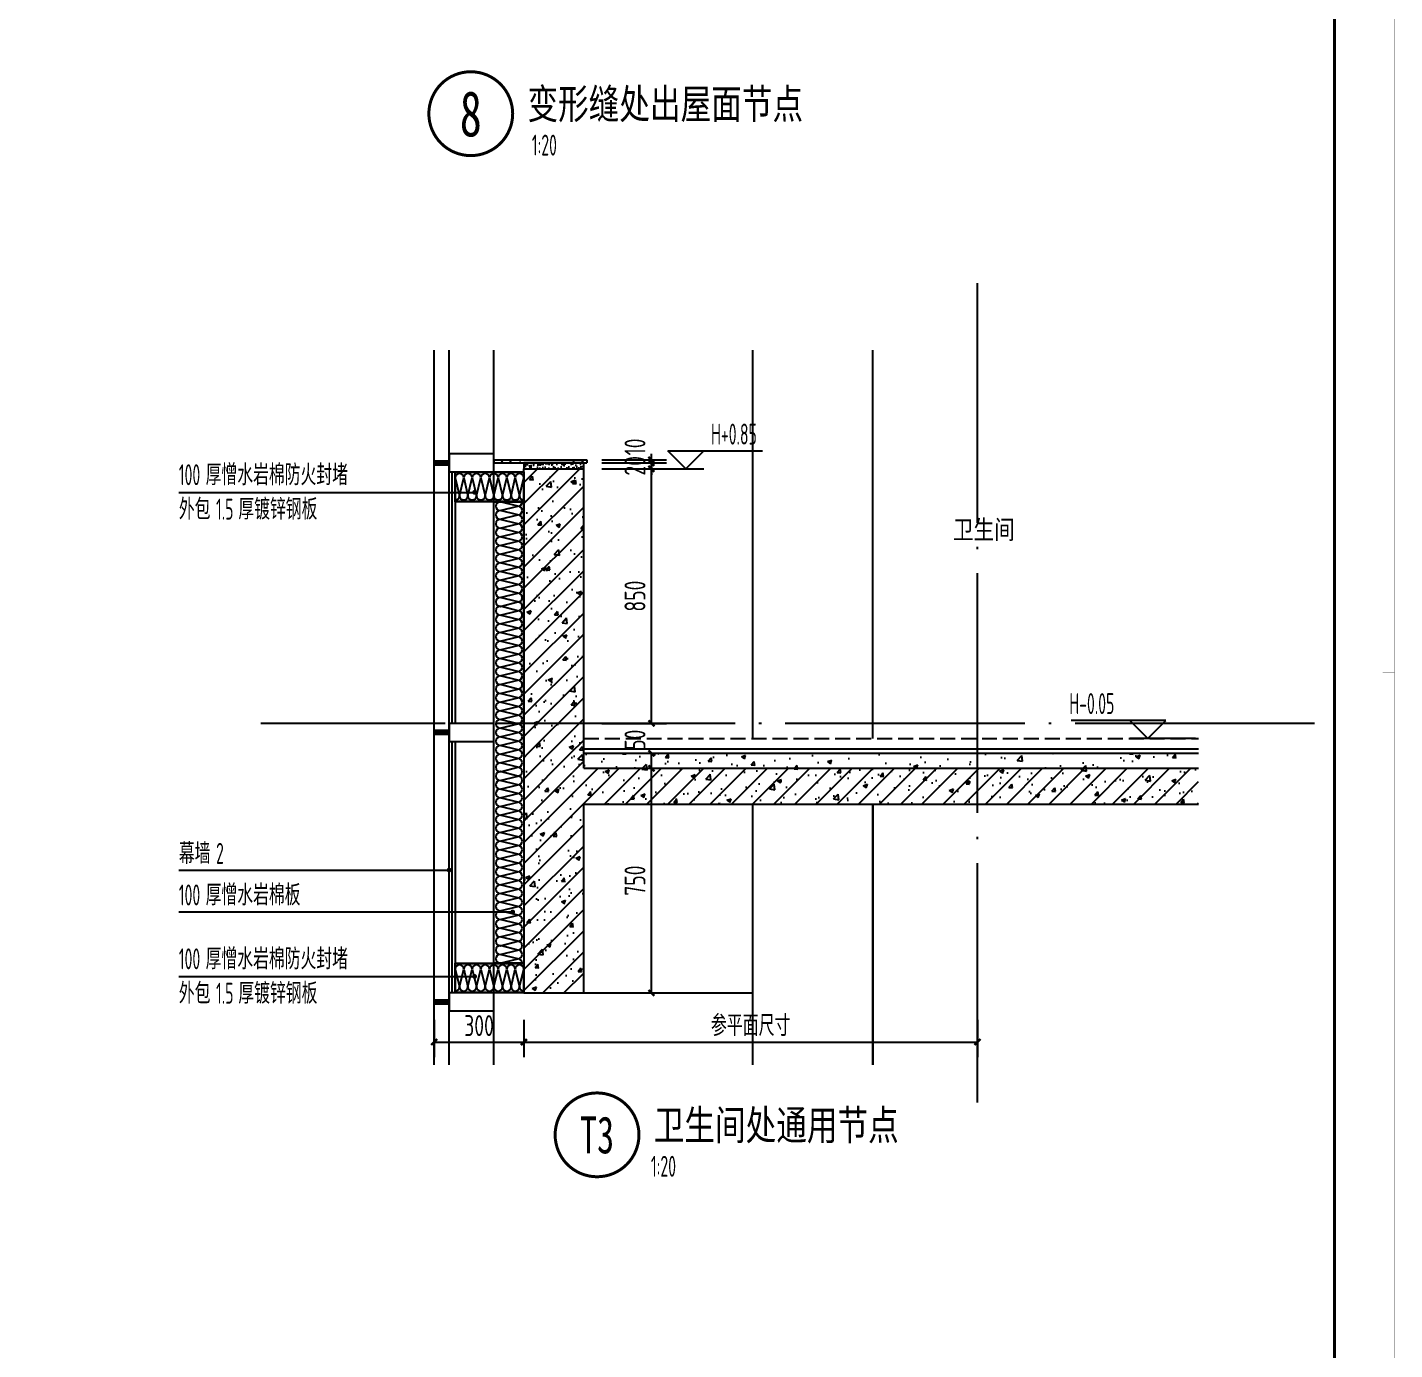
# Model space of a CAD drawing. Extents: x 198753 to 882193, y -399300 to 132460.
# Drawn here: x 385789 to 390356, y -199024 to -194608 of the extents above; entities that cross this region are included whole.
import ezdxf
from ezdxf.enums import TextEntityAlignment as Align

# ---------------------------------------------------------------- set-up
doc = ezdxf.new("R2010")
doc.units = 0
doc.header["$LTSCALE"] = 1000
doc.header["$MEASUREMENT"] = 0
doc.linetypes.add('DASH', pattern=[0.35, 0.25, -0.1])
doc.linetypes.add('DOTE', pattern=[2.42, 2, -0.2, 0.02, -0.2])
for name, color, linetype in [('01-标注_尺寸', 124, 'Continuous'), ('01-标注_标高', 200, 'Continuous'), ('01-标注_符号', 200, 'Continuous'), ('02-TEXT_标注', 130, 'Continuous'), ('05-填充_天正', 26, 'Continuous'), ('A-0-房间名称', 7, 'Continuous'), ('A-D-玻璃剖线', 130, 'Continuous'), ('A-D-金属剖线', 200, 'Continuous'), ('A-D_龙骨', 131, 'Continuous'), ('A-STR-面层', 191, 'Continuous'), ('A-SUR_保温', 222, 'Continuous'), ('A-SUR_看线', 231, 'Continuous'), ('A-SUR_面层', 191, 'Continuous'), ('A-TECH_结构', 21, 'Continuous'), ('A-金属背板', 30, 'Continuous'), ('A_AXIS-轴线', 36, 'DOTE'), ('A_STR-砌块墙', 121, 'Continuous'), ('A_STR-砼墙', 51, 'Continuous'), ('A_STR-砼柱', 51, 'Continuous')]:
    doc.layers.add(name, color=color, linetype=linetype)
doc.styles.add('_TCH_DIM', font='ROS1', dxfattribs={"width": 0.8, "bigfont": 'JD'})
doc.styles.add('_TCH_DIM_T3', font='ROS1', dxfattribs={"width": 0.8, "bigfont": 'JD'})
doc.styles.add('_TCH_LABEL', font='STXIHEI.TTF', dxfattribs={"width": 0.75})
doc.styles.add('_TCH_SPACE', font='STXIHEI.TTF', dxfattribs={"width": 0.75, "height": 5})
doc.dimstyles.new('_TCH_ARCH&&20', dxfattribs={"dimtxt": 70, "dimasz": 20, "dimexe": 50, "dimexo": 60, "dimgap": 20, "dimtad": 1, "dimdec": 0, "dimzin": 0, "dimdsep": 46, "dimtxsty": '_TCH_DIM_T3', "dimblk": 'ARCHTICK', "dimcen": 0.09, "dimclrt": 4, "dimazin": 2, "dimtfac": 1, "dimtdec": 0, "dimtix": 1, "dimtmove": 2, "dimatfit": 3, "dimfxl": 0, "dimtolj": 1, "dimtzin": 0, "dimarcsym": 0})
pattern_1 = [(45, (0, 0), (-35.355339, 35.355339), []), (50, (0, 0), (143.452037, -12.550427), [15, -165]), (355, (0, 0), (-27.750267, 150.438427), [12, -132]), (100.4514, (11.95, -1.05), (115.701876, 137.88791), [12.74804, -140.22842]), (46.1842, (0, 40), (213.44821, -33.1038), [22.5, -247.5]), (96.6356, (17.79, 37.24), (186.93254, 194.82357), [19.12206, -210.3426]), (351.1842, (0, 40), (186.93239, 194.82372), [18, -198]), (21, (20, 30), (119.38141, -80.523778), [15, -165]), (326, (20, 30), (48.663066, 145.03001), [12, -132]), (71.4514, (29.95, 23.29), (168.044526, 64.5061), [12.74804, -140.22842]), (37.5, (0, 0), (2.431971, 66.578771), [0, -130.4, 0, -134, 0, -132.5]), (7.5, (0, 0), (52.613907, 78.882342), [0, -76.4, 0, -127.4, 0, -50.5]), (327.5, (-44.6, 0), (106.764487, -4.5109743), [0, -50, 0, -156, 0, -207]), (317.5, (-64.6, 0), (116.637234, 20.020996), [0, -65, 0, -103.6, 0, -147])]

# ---------------------------------------------------------------- blocks, each defined once
blk = doc.blocks.new('图框-A1+1-4')
for points, const_width in [([(0, 0), (1051, 0), (1051, 594), (0, 594)], 0.05), ([(976, 584), (25, 584), (25, 10), (976, 10)], 0.5)]:
    blk.add_lwpolyline(points, close=True, dxfattribs=dict(const_width=const_width))
at = {"const_width": 0.05}
blk.add_lwpolyline([(525.5, 594), (525.5, 592)], dxfattribs=at)
blk = doc.blocks.new('kyuhtr')
at = {"const_width": 20}
blk.add_lwpolyline([(50, 0), (0, 0)], dxfattribs=at)
blk.add_lwpolyline([(50, -30), (200, -30), (200, 30), (50, 30)], close=True)
blk = doc.blocks.new('_ArchTick')
at = {"color": 0, "linetype": 'ByBlock', "const_width": 0.4}
blk.add_lwpolyline([(-0.5, -0.5), (0.5, 0.5)], dxfattribs=at)
blk = doc.blocks.new('*D2070')
at = {"layer": '01-标注_尺寸', "color": 0, "lineweight": -2, "transparency": 16777216}
for p, q in [((387707.7, -197082.4), (387923.4, -197082.4)), ((387873.4, -197832.4), (387873.4, -197082.4)), ((387707.7, -197832.4), (387923.4, -197832.4))]:
    blk.add_line(p, q, dxfattribs=at)
at = {"layer": 'Defpoints', "color": 0, "transparency": 16777216}
for p in [(387647.7, -197082.4), (387873.4, -197082.4), (387647.7, -197832.4)]:
    blk.add_point(p, dxfattribs=at)
at = {"layer": '01-标注_尺寸', "color": 0, "lineweight": -2, "transparency": 16777216, "xscale": 20, "yscale": 20, "zscale": 20}
for p, rotation in [((387873.4, -197082.4), 90), ((387873.4, -197832.4), 270)]:
    blk.add_blockref('_ArchTick', p, dxfattribs=dict(at, rotation=rotation))
at = {"layer": '01-标注_尺寸', "color": 4, "transparency": 16777216, "insert": (387818.4, -197457.4), "char_height": 70, "attachment_point": 5, "rotation": 90, "style": '_TCH_DIM_T3'}
blk.add_mtext('\\A1;750', dxfattribs=at)
blk = doc.blocks.new('*D2071')
at = {"layer": '01-标注_尺寸', "color": 0, "lineweight": -2, "transparency": 16777216}
for p, q in [((387707.7, -197032.4), (387923.4, -197032.4)), ((387873.4, -197082.4), (387873.4, -197032.4)), ((387707.7, -197082.4), (387923.4, -197082.4))]:
    blk.add_line(p, q, dxfattribs=at)
at = {"layer": 'Defpoints', "color": 0, "transparency": 16777216}
for p in [(387647.7, -197032.4), (387873.4, -197032.4), (387647.7, -197082.4)]:
    blk.add_point(p, dxfattribs=at)
at = {"layer": '01-标注_尺寸', "color": 0, "lineweight": -2, "transparency": 16777216, "xscale": 20, "yscale": 20, "zscale": 20}
for p, rotation in [((387873.4, -197032.4), 90), ((387873.4, -197082.4), 270)]:
    blk.add_blockref('_ArchTick', p, dxfattribs=dict(at, rotation=rotation))
at = {"layer": '01-标注_尺寸', "color": 4, "transparency": 16777216, "insert": (387818.4, -196987), "char_height": 70, "attachment_point": 5, "rotation": 90, "style": '_TCH_DIM_T3'}
blk.add_mtext('\\A1;50', dxfattribs=at)
blk = doc.blocks.new('$LinePat$岩棉板')
at = {"color": 0}
for p, q in [((0, -17), (12, -67)), ((12, -67), (24, -17))]:
    blk.add_line(p, q, dxfattribs=at)
for centre, start, end in [((12, -17), 0, 180), ((0, -67), 270, 0), ((24, -67), 180, 270)]:
    blk.add_arc(centre, 12, start, end, dxfattribs=at)
at = {"layer": 'Defpoints'}
blk.add_point((0, 0.1), dxfattribs=at)
at = {"layer": 'Defpoints', "color": 0}
blk.add_point((24, -84), dxfattribs=at)
blk = doc.blocks.new('*D2072')
at = {"layer": '01-标注_尺寸', "color": 0, "lineweight": -2, "transparency": 16777216}
for p, q in [((387707.7, -196082.4), (387923.4, -196082.4)), ((387873.4, -196932.4), (387873.4, -196082.4)), ((387707.7, -196932.4), (387923.4, -196932.4))]:
    blk.add_line(p, q, dxfattribs=at)
at = {"layer": 'Defpoints', "color": 0, "transparency": 16777216}
for p in [(387647.7, -196082.4), (387873.4, -196082.4), (387647.7, -196932.4)]:
    blk.add_point(p, dxfattribs=at)
at = {"layer": '01-标注_尺寸', "color": 0, "lineweight": -2, "transparency": 16777216, "xscale": 20, "yscale": 20, "zscale": 20}
for p, rotation in [((387873.4, -196082.4), 90), ((387873.4, -196932.4), 270)]:
    blk.add_blockref('_ArchTick', p, dxfattribs=dict(at, rotation=rotation))
at = {"layer": '01-标注_尺寸', "color": 4, "transparency": 16777216, "insert": (387818.4, -196507.4), "char_height": 70, "attachment_point": 5, "rotation": 90, "style": '_TCH_DIM_T3'}
blk.add_mtext('\\A1;850', dxfattribs=at)
blk = doc.blocks.new('*D2073')
at = {"layer": '01-标注_尺寸', "color": 0, "lineweight": -2, "transparency": 16777216}
for p, q in [((387873.4, -196062.4), (387873.4, -196042.4)), ((387707.7, -196062.4), (387923.4, -196062.4)), ((387707.7, -196082.4), (387923.4, -196082.4)), ((387873.4, -196082.4), (387873.4, -196062.4)), ((387873.4, -196082.4), (387873.4, -196102.4))]:
    blk.add_line(p, q, dxfattribs=at)
at = {"layer": 'Defpoints', "color": 0, "transparency": 16777216}
for p in [(387647.7, -196062.4), (387647.7, -196082.4), (387873.4, -196062.4)]:
    blk.add_point(p, dxfattribs=at)
at = {"layer": '01-标注_尺寸', "color": 0, "lineweight": -2, "transparency": 16777216, "xscale": 20, "yscale": 20, "zscale": 20}
for p, rotation in [((387873.4, -196062.4), 270), ((387873.4, -196082.4), 90)]:
    blk.add_blockref('_ArchTick', p, dxfattribs=dict(at, rotation=rotation))
at = {"layer": '01-标注_尺寸', "color": 4, "transparency": 16777216, "insert": (387818.4, -196072.4), "char_height": 70, "attachment_point": 5, "rotation": 90, "style": '_TCH_DIM_T3'}
blk.add_mtext('\\A1;20', dxfattribs=at)
blk = doc.blocks.new('*D2074')
at = {"layer": '01-标注_尺寸', "color": 0, "lineweight": -2, "transparency": 16777216}
for p, q in [((387707.7, -196052.4), (387923.4, -196052.4)), ((387873.4, -196052.4), (387873.4, -196032.4)), ((387873.4, -196062.4), (387873.4, -196052.4)), ((387707.7, -196062.4), (387923.4, -196062.4)), ((387873.4, -196062.4), (387873.4, -196082.4))]:
    blk.add_line(p, q, dxfattribs=at)
at = {"layer": 'Defpoints', "color": 0, "transparency": 16777216}
for p in [(387647.7, -196052.4), (387873.4, -196052.4), (387647.7, -196062.4)]:
    blk.add_point(p, dxfattribs=at)
at = {"layer": '01-标注_尺寸', "color": 0, "lineweight": -2, "transparency": 16777216, "xscale": 20, "yscale": 20, "zscale": 20}
for p, rotation in [((387873.4, -196052.4), 270), ((387873.4, -196062.4), 90)]:
    blk.add_blockref('_ArchTick', p, dxfattribs=dict(at, rotation=rotation))
at = {"layer": '01-标注_尺寸', "color": 4, "transparency": 16777216, "insert": (387818.4, -196009.3), "char_height": 70, "attachment_point": 5, "rotation": 90, "style": '_TCH_DIM_T3'}
blk.add_mtext('\\A1;10', dxfattribs=at)
blk = doc.blocks.new('*D2087')
at = {"layer": '01-标注_尺寸', "color": 0, "lineweight": -2, "transparency": 16777216}
for p, q in [((387147.5, -197922.4), (387147.5, -198046.7)), ((387447.5, -197922.4), (387447.5, -198046.7)), ((387147.5, -197996.7), (387447.5, -197996.7))]:
    blk.add_line(p, q, dxfattribs=at)
at = {"layer": 'Defpoints', "color": 0, "transparency": 16777216}
for p in [(387147.5, -197862.4), (387447.5, -197862.4), (387447.5, -197996.7)]:
    blk.add_point(p, dxfattribs=at)
at = {"layer": '01-标注_尺寸', "color": 0, "lineweight": -2, "transparency": 16777216, "xscale": 20, "yscale": 20, "zscale": 20, "rotation": 180}
blk.add_blockref('_ArchTick', (387147.5, -197996.7), dxfattribs=at)
at = {"layer": '01-标注_尺寸', "color": 0, "lineweight": -2, "transparency": 16777216, "xscale": 20, "yscale": 20, "zscale": 20}
blk.add_blockref('_ArchTick', (387447.5, -197996.7), dxfattribs=at)
at = {"layer": '01-标注_尺寸', "color": 4, "transparency": 16777216, "insert": (387297.5, -197941.7), "char_height": 70, "attachment_point": 5, "style": '_TCH_DIM_T3'}
blk.add_mtext('\\A1;300', dxfattribs=at)
blk = doc.blocks.new('*D2088')
at = {"layer": '01-标注_尺寸', "color": 0, "lineweight": -2, "transparency": 16777216}
for p, q in [((387447.5, -197922.4), (387447.5, -198046.7)), ((388962.3, -197922.4), (388962.3, -198046.7)), ((387447.5, -197996.7), (388962.3, -197996.7))]:
    blk.add_line(p, q, dxfattribs=at)
at = {"layer": 'Defpoints', "color": 0, "transparency": 16777216}
for p in [(387447.5, -197862.4), (388962.3, -197862.4), (388962.3, -197996.7)]:
    blk.add_point(p, dxfattribs=at)
at = {"layer": '01-标注_尺寸', "color": 0, "lineweight": -2, "transparency": 16777216, "xscale": 20, "yscale": 20, "zscale": 20, "rotation": 180}
blk.add_blockref('_ArchTick', (387447.5, -197996.7), dxfattribs=at)
at = {"layer": '01-标注_尺寸', "color": 0, "lineweight": -2, "transparency": 16777216, "xscale": 20, "yscale": 20, "zscale": 20}
blk.add_blockref('_ArchTick', (388962.3, -197996.7), dxfattribs=at)
at = {"layer": '01-标注_尺寸', "color": 4, "transparency": 16777216, "insert": (388204.9, -197941.7), "char_height": 70, "attachment_point": 5, "style": '_TCH_DIM_T3'}
blk.add_mtext('\\A1;参平面尺寸', dxfattribs=at)

msp = doc.modelspace()

# ---------------------------------------------------------------- hatches: boundary and pattern name
at = {"layer": '05-填充_天正'}
h = msp.add_hatch(dxfattribs=at)
h.set_pattern_fill('加气混凝土', color=256, scale=20, style=0)
h.set_pattern_definition([(0, (70.8, -73.2), (120, 240), [0, -240]), (0, (-69.6, -105.6), (120, 240), [0, -240]), (0, (8.4, -108), (120, 240), [0, -240]), (0, (93.6, -37.2), (120, 240), [0, -240]), (0, (-6, -120), (120, 240), [0, -240]), (0, (117.6, 114), (120, 240), [0, -240]), (0, (44.4, 94.8), (120, 240), [0, -240]), (0, (82.8, 64.8), (120, 240), [0, -240]), (0, (-112.8, 60), (120, 240), [0, -240]), (0, (4.8, 49.2), (120, 240), [0, -240]), (0, (-40.8, -12), (120, 240), [0, -240]), (0, (-38.4, -102), (120, 240), [0, -240]), (0, (51.6, -111.6), (120, 240), [0, -240]), (0, (117.6, -6), (120, 240), [0, -240]), (0, (-106.8, -43.2), (120, 240), [0, -240]), (0, (-86.4, -2.4), (120, 240), [0, -240]), (0, (7.2, -19.2), (120, 240), [0, -240]), (0, (-26.4, -54), (120, 240), [0, -240]), (0, (-45.6, 25.2), (120, 240), [0, -240]), (0, (-15.6, 115.2), (120, 240), [0, -240]), (0, (-97.2, -93.6), (120, 240), [0, -240]), (0, (34.8, 66), (120, 240), [0, -240]), (0, (-76.8, 69.6), (120, 240), [0, -240]), (0, (-96, 100.8), (120, 240), [0, -240]), (130.601294, (102.857, 38.857), (-599.99999337, 720.00000315), [10.53662, -4414.8444]), (18.434949, (85.714, 43.43), (599.9999978, 239.9999982), [10.8421, -1507.05116]), (90, (85.71, 33.14), (120, 240), [10.28571, -469.71426]), (161.565051, (96, 29.714), (-600.000003, 239.999982), [10.8421, -1507.05116]), (53.130102, (96, 29.714), (120, 240), [11.42857, -1188.5714]), (135, (105.14, -92.57), (-120.000015, 239.999984), [9.69746, -669.12504]), (45, (91.43, -92.57), (120, 239.999999), [9.69746, -669.12504]), (135, (98.286, -99.43), (-120.000015, 239.999984), [9.69746, -669.12504]), (45, (98.286, -99.43), (120, 239.999999), [9.69746, -669.12504]), (116.56505, (-10.29, 68.57), (-2e-05, 479.99999), [12.77753, -255.5506]), (180, (-16, 80), (-120, 240), [13.71429, -226.2857]), (63.43495, (-35.43, 68.57), (1e-06, 480), [12.77753, -255.5506]), (116.56505, (-29.71, 57.14), (-2e-05, 479.99999), [12.77753, -255.5506]), (0, (-29.71, 57.14), (120, 240), [13.71429, -226.2857]), (63.43495, (-16, 57.14), (1e-06, 480), [12.77753, -255.5506]), (107.102728, (80, -12.571), (-359.99998624, 1200.00000194), [15.54454, -6513.161]), (143.972626, (75.429, 2.286), (-2279.9999711, 1679.9999981), [15.54454, -3248.808]), (180, (62.86, 11.43), (-120, 240), [14.85714, -225.14284]), (36.0273733, (35.429, 2.286), (2279.99998315, 1679.9999819), [15.54454, -3248.808]), (71.565051, (30.857, -11.43), (360.000002, 1199.999998), [14.45613, -1503.43712]), (107.102728, (35.429, -26.286), (-359.99998624, 1200.00000194), [15.54454, -6513.161]), (143.972626, (48, -35.429), (-2279.9999711, 1679.9999981), [15.54454, -3248.808]), (0, (48, -35.43), (120, 240), [14.85714, -225.14284]), (36.0273733, (62.857, -35.429), (2279.99998315, 1679.9999819), [15.54454, -3248.808]), (71.565051, (75.43, -26.286), (360.000002, 1199.999998), [14.45613, -1503.43712]), (150.255118, (82.286, 99.43), (-360.0000009, 239.999997), [9.21401, -1925.72784]), (90, (74.29, 94.86), (120, 240), [9.14286, -470.8571]), (29.744881, (74.286, 94.857), (360.0000002, 239.9999989), [9.21401, -1925.72784]), (116.56505, (26.29, -70.86), (-2e-05, 479.99999), [12.77753, -255.5506]), (168.690067, (20.571, -59.429), (-1080.0000008, 239.999994), [11.6549, -2435.8742]), (41.185925, (0, -65.143), (2999.99998182, 2639.99997692), [12.14874, -5090.3208]), (90, (0, -76.57), (120, 240), [11.42857, -468.5714]), (138.814074, (9.143, -84.571), (-2999.99994668, 2640.0000168), [12.14874, -5090.3208]), (16.6992442, (9.143, -84.571), (3959.9999702, 1199.99998743), [11.93178, -4999.415]), (60.945396, (20.571, -81.143), (119.99999968, 239.99999788), [11.76643, -4930.1358]), (109.983106, (-74.286, 29.714), (-600.00000226, 1679.99999555), [13.3768, -5604.879]), (155.556045, (-78.857, 42.286), (-1560.00000595, 719.99998504), [13.8092, -5786.0526]), (24.4439547, (-104, 42.286), (1560.00000078, 719.99999654), [13.8092, -5786.0526]), (70.0168934, (-108.571, 29.714), (600.0000018, 1679.99999583), [13.3768, -5604.879]), (109.983106, (-104, 17.143), (-600.00000226, 1679.99999555), [13.3768, -5604.879]), (160.016893, (-91.429, 12.571), (-600.0000004, 239.9999891), [13.3768, -2795.751]), (19.9831065, (-91.429, 12.571), (599.9999967, 239.9999996), [13.3768, -2795.751]), (70.0168934, (-78.857, 17.143), (600.0000018, 1679.99999583), [13.3768, -5604.879]), (122.005383, (14.857, 8), (-120.0000161, 239.9999877), [10.78169, -2253.3736]), (18.434949, (-1.143, 13.714), (599.9999978, 239.9999982), [10.8421, -1507.05116]), (90, (-1.14, 3.43), (120, 240), [10.28571, -469.71426]), (161.565051, (9.143, 0), (-600.000003, 239.999982), [10.8421, -1507.05116]), (54.4623222, (9.143, 0), (839.9999988, 1199.9999982), [9.83123, -4119.2846]), (116.56505, (-54.86, -50.29), (-2e-05, 479.99999), [12.77753, -255.5506]), (180, (-60.57, -38.86), (-120, 240), [12.57143, -227.42856]), (59.0362434, (-80, -50.286), (120.0000004, 239.9999988), [13.32789, -2785.5288]), (120.963756, (-73.143, -61.714), (-120.0000164, 239.999989), [13.32789, -2785.5288]), (0, (-73.14, -61.71), (120, 240), [12.57143, -227.42856]), (63.43495, (-60.57, -61.71), (1e-06, 480), [12.77753, -255.5506])])
h.paths.add_polyline_path([(387347.5, -196062.4), (387657.7, -196062.4), (387657.7, -196052.4), (387347.5, -196052.4)])
at = {"layer": '05-填充_天正', "transparency": 33554641}
h = msp.add_hatch(dxfattribs=at)
h.set_pattern_fill('砂灰土', color=256, scale=5)
h.set_pattern_definition([(37.5, (-12798.949, 3337.455), (-0.6299336, 19.2682377), [0, -15.2, 0, -17, 0, -16.25]), (7.5, (-12798.95, 3337.455), (17.697767, 28.2214607), [0, -8.2, 0, -13.7, 0, -5.25]), (327.5, (-12811.249, 3337.455), (31.1414186, 0.05659054), [0, -5, 0, -18, 0, -23.5]), (317.5, (-12811.25, 3337.455), (30.061266, 8.7767556), [0, -2.5, 0, -11.8, 0, -13.5])])
h.paths.add_polyline_path([(387447.5, -196082.4), (387647.5, -196082.4), (387647.5, -196062.4), (387447.5, -196062.4)])
at = {"layer": '05-填充_天正'}
h = msp.add_hatch(dxfattribs=at)
h.set_pattern_fill('钢筋混凝土', color=256, scale=20, style=0)
h.set_pattern_definition(pattern_1)
h.paths.add_polyline_path([(387447.5, -197032.4), (387647.5, -197032.4), (387647.5, -196082.4), (387447.5, -196082.4)])
h = msp.add_hatch(dxfattribs=at)
h.set_pattern_fill('钢筋混凝土', color=256, scale=20, style=0)
h.set_pattern_definition(pattern_1)
h.paths.add_polyline_path([(387447.5, -197832.4), (387647.5, -197832.4), (387647.5, -197032.4), (387447.5, -197032.4)])
h = msp.add_hatch(dxfattribs=at)
h.set_pattern_fill('混凝土', color=256, scale=20, style=0)
h.set_pattern_definition([(50, (0, 0), (143.452037, -12.550427), [15, -165]), (355, (0, 0), (-27.750267, 150.438427), [12, -132]), (100.4514, (11.95, -1.05), (115.701876, 137.88791), [12.74804, -140.22842]), (46.1842, (0, 40), (213.44821, -33.1038), [22.5, -247.5]), (96.6356, (17.79, 37.24), (186.93254, 194.82357), [19.12206, -210.3426]), (351.1842, (0, 40), (186.93239, 194.82372), [18, -198]), (21, (20, 30), (119.38141, -80.523778), [15, -165]), (326, (20, 30), (48.663066, 145.03001), [12, -132]), (71.4514, (29.95, 23.29), (168.044526, 64.5061), [12.74804, -140.22842]), (37.5, (0, 0), (2.431971, 66.578771), [0, -130.4, 0, -134, 0, -132.5]), (7.5, (0, 0), (52.613907, 78.882342), [0, -76.4, 0, -127.4, 0, -50.5]), (327.5, (-44.6, 0), (106.764487, -4.5109743), [0, -50, 0, -156, 0, -207]), (317.5, (-64.6, 0), (116.637234, 20.020996), [0, -65, 0, -103.6, 0, -147])])
h.paths.add_polyline_path([(387647.5, -197032.4), (387647.5, -197082.4), (389700.9, -197082.4), (389700.9, -197032.4)])
h = msp.add_hatch(dxfattribs=at)
h.set_pattern_fill('钢筋混凝土', color=256, scale=20, style=0)
h.set_pattern_definition(pattern_1)
h.paths.add_polyline_path([(387647.5, -197082.4), (387647.5, -197202.4), (389700.9, -197202.4), (389700.9, -197082.4)])

# ---------------------------------------------------------------- linework, layer by layer
at = {"layer": '01-标注_标高'}
for p, q in [((387988.4, -196082.4), (387928.4, -196022.4)), ((387928.4, -196022.4), (388244.3, -196022.4)), ((387988.4, -196082.4), (388048.4, -196022.4)), ((387828.4, -196082.4), (388048.4, -196082.4)), ((389590.9, -196922.4), (389275.1, -196922.4)), ((389530.9, -196982.4), (389470.9, -196922.4)), ((389530.9, -196982.4), (389590.9, -196922.4)), ((389690.9, -196982.4), (389470.9, -196982.4))]:
    msp.add_line(p, q, dxfattribs=at)
at = {"layer": '01-标注_符号'}
for points, const_width in [([(387409.9, -194896.4, 1), (387129.9, -194896.4, 1)], 10), ([(387278.9, -196161, 1), (387286.9, -196161, 1)], 8), ([(387193.7, -197422.5, 1), (387201.7, -197422.5, 1)], 8), ([(387406, -197562.3, 1), (387414, -197562.3, 1)], 8), ([(387278.9, -197777.7, 1), (387286.9, -197777.7, 1)], 8), ([(387831.7, -198306.5, 1), (387551.7, -198306.5, 1)], 10)]:
    msp.add_lwpolyline(points, format="xyb", close=True, dxfattribs=dict(at, const_width=const_width))
for points in [[(386294.9, -196161), (387282.9, -196161)], [(386294.9, -197422.5), (387197.7, -197422.5)], [(386294.9, -197562.3), (387410, -197562.3)], [(386294.9, -197777.7), (387282.9, -197777.7)]]:
    msp.add_lwpolyline(points, dxfattribs=at)
at = {"layer": 'A-D-玻璃剖线'}
for p, q in [((387147.5, -198072.2), (387147.5, -195686.1)), ((387197.5, -198072.2), (387197.5, -195686.1)), ((387347.5, -198072.2), (387347.5, -195686.1))]:
    msp.add_line(p, q, dxfattribs=at)
at = {"layer": 'A-D-金属剖线'}
for points in [[(387447.5, -196192.9), (387217.5, -196192.9), (387217.5, -196092.4), (387447.5, -196092.4)], [(387446, -196191.4), (387219, -196191.4), (387219, -196093.9), (387446, -196093.9)], [(387447.5, -197832.4), (387325.4, -197832.4), (387325.4, -197832.4), (387217.5, -197832.4), (387217.5, -197732.9), (387447.5, -197732.9), (387447.5, -197832.4)], [(387446, -197830.9), (387325.4, -197830.9), (387219, -197830.9), (387219, -197734.4), (387446, -197734.4)]]:
    msp.add_lwpolyline(points, close=True, dxfattribs=at)
at = {"layer": 'A-STR-面层'}
msp.add_lwpolyline([(387447.5, -196082.4), (387647.5, -196082.4), (387647.5, -196062.4), (387447.5, -196062.4)], close=True, dxfattribs=at)
at = {"layer": 'A-STR-面层', "linetype": 'DASH', "ltscale": 0.2}
msp.add_lwpolyline([(387647.5, -196982.4), (389700.9, -196982.4)], dxfattribs=at)
at = {"layer": 'A-STR-面层'}
msp.add_lwpolyline([(387647.5, -197017.4), (389700.9, -197017.4)], dxfattribs=at)
at = {"layer": 'A-SUR_保温'}
msp.add_lwpolyline([(387347.5, -196192.9), (387447.5, -196192.9), (387447.5, -197732.9), (387347.5, -197732.9)], close=True, dxfattribs=at)
at = {"layer": 'A-SUR_看线'}
for p, q in [((388212.3, -196982.4), (388212.3, -195686.1)), ((388612.3, -196982.4), (388612.3, -195686.1)), ((388212.3, -198072.2), (388212.3, -197202.4)), ((388612.3, -198072.2), (388612.3, -197202.4))]:
    msp.add_line(p, q, dxfattribs=at)
at = {"layer": 'A-SUR_面层'}
for p, q in [((387647.5, -197032.4), (389700.9, -197032.4)), ((387647.5, -197082.4), (389700.9, -197082.4))]:
    msp.add_line(p, q, dxfattribs=at)
at = {"layer": 'A-TECH_结构'}
msp.add_line((388612.3, -197202.4), (388612.3, -198072.2), dxfattribs=at)
msp.add_lwpolyline([(387647.7, -197832.4), (388212.3, -197832.4)], dxfattribs=at)
at = {"layer": 'A-金属背板'}
for points in [[(387207.5, -196092.4), (387217.5, -196092.4), (387217.5, -196932.4), (387207.5, -196932.4)], [(387207.5, -196992.4), (387217.5, -196992.4), (387217.5, -197832.4), (387207.5, -197832.4)]]:
    msp.add_lwpolyline(points, close=True, dxfattribs=at)
at = {"layer": 'A_AXIS-轴线', "ltscale": 0.4}
for p, q in [((388962.3, -198198.9), (388962.3, -195432.3)), ((390088.5, -196932.4), (386568.4, -196932.4))]:
    msp.add_line(p, q, dxfattribs=at)
at = {"layer": 'A_STR-砌块墙'}
for p, q in [((387347.5, -196052.4), (387657.7, -196052.4)), ((387347.5, -196052.4), (387347.5, -196062.4)), ((387657.7, -196052.4), (387657.7, -196062.4)), ((387347.5, -196062.4), (387657.7, -196062.4))]:
    msp.add_line(p, q, dxfattribs=at)
at = {"layer": 'A_STR-砼墙'}
for p, q in [((387447.5, -197032.4), (387447.5, -196082.4)), ((387447.5, -196082.4), (387647.5, -196082.4)), ((387647.5, -197032.4), (387647.5, -196082.4)), ((387647.5, -197082.4), (389700.9, -197082.4)), ((387647.5, -197202.4), (389700.9, -197202.4))]:
    msp.add_line(p, q, dxfattribs=at)
at = {"layer": 'A_STR-砼柱'}
for p, q in [((387447.5, -197032.4), (387447.5, -197832.4)), ((387647.5, -197082.4), (387647.5, -197032.4)), ((387647.5, -197832.4), (387647.5, -197202.4)), ((387447.5, -197832.4), (387647.5, -197832.4))]:
    msp.add_line(p, q, dxfattribs=at)

# ---------------------------------------------------------------- block references
at = {"xscale": 20, "yscale": 20, "zscale": 20, "rotation": 270}
msp.add_blockref('图框-A1+1-4', (378475.2, -186253.4), dxfattribs=at)
at = {"layer": 'A-D_龙骨'}
for p in [(387147.5, -196062.4), (387147.5, -196962.4), (387147.5, -197862.4)]:
    msp.add_blockref('kyuhtr', p, dxfattribs=at)
at = {"layer": 'A-SUR_保温', "yscale": 1.188379012465143, "zscale": 1.188379012465143}
for p, xscale, rotation in [((387217.5, -196092.4), 1.197916665669312, 1.377522017558421e-10), ((387246.2, -196092.4), 1.197916665669312, 1.377522017558421e-10), ((387275, -196092.4), 1.197916665669312, 1.377522017558421e-10), ((387303.7, -196092.4), 1.197916665669312, 1.377522017558421e-10), ((387332.5, -196092.4), 1.197916665669312, 1.377522017558421e-10), ((387361.2, -196092.4), 1.197916665669312, 1.377522017558421e-10), ((387390, -196092.4), 1.197916665669312, 1.377522017558421e-10), ((387418.7, -196092.4), 1.197916665669312, 1.377522017558421e-10), ((387347.5, -196222), 1.210658336454712, 89.9999999366539), ((387347.5, -196251), 1.210658336454712, 89.9999999366539), ((387347.5, -196280.1), 1.210658336454712, 89.9999999366539), ((387347.5, -196309.1), 1.210658336454712, 89.9999999366539), ((387347.5, -196338.2), 1.210658336454712, 89.9999999366539), ((387347.5, -196367.3), 1.210658336454712, 89.9999999366539), ((387347.5, -196396.3), 1.210658336454712, 89.9999999366539), ((387347.5, -196425.4), 1.210658336454712, 89.9999999366539), ((387347.5, -196454.4), 1.210658336454712, 89.9999999366539), ((387347.5, -196483.5), 1.210658336454712, 89.9999999366539), ((387347.5, -196512.5), 1.210658336454712, 89.9999999366539), ((387347.5, -196541.6), 1.210658336454712, 89.9999999366539), ((387347.5, -196570.6), 1.210658336454712, 89.9999999366539), ((387347.5, -196599.7), 1.210658336454712, 89.9999999366539), ((387347.5, -196628.8), 1.210658336454712, 89.9999999366539), ((387347.5, -196657.8), 1.210658336454712, 89.9999999366539), ((387347.5, -196686.9), 1.210658336454712, 89.9999999366539), ((387347.5, -196715.9), 1.210658336454712, 89.9999999366539), ((387347.5, -196745), 1.210658336454712, 89.9999999366539), ((387347.5, -196774), 1.210658336454712, 89.9999999366539), ((387347.5, -196803.1), 1.210658336454712, 89.9999999366539), ((387347.5, -196832.2), 1.210658336454712, 89.9999999366539), ((387347.5, -196861.2), 1.210658336454712, 89.9999999366539), ((387347.5, -196890.3), 1.210658336454712, 89.9999999366539), ((387347.5, -196919.3), 1.210658336454712, 89.9999999366539), ((387347.5, -196948.4), 1.210658336454712, 89.9999999366539), ((387347.5, -196977.4), 1.210658336454712, 89.9999999366539), ((387347.5, -197006.5), 1.210658336454712, 89.9999999366539), ((387347.5, -197035.5), 1.210658336454712, 89.9999999366539), ((387347.5, -197064.6), 1.210658336454712, 89.9999999366539), ((387347.5, -197093.7), 1.210658336454712, 89.9999999366539), ((387347.5, -197122.7), 1.210658336454712, 89.9999999366539), ((387347.5, -197151.8), 1.210658336454712, 89.9999999366539), ((387347.5, -197180.8), 1.210658336454712, 89.9999999366539), ((387347.5, -197209.9), 1.210658336454712, 89.9999999366539), ((387347.5, -197238.9), 1.210658336454712, 89.9999999366539), ((387347.5, -197268), 1.210658336454712, 89.9999999366539), ((387347.5, -197297), 1.210658336454712, 89.9999999366539), ((387347.5, -197326.1), 1.210658336454712, 89.9999999366539), ((387347.5, -197355.2), 1.210658336454712, 89.9999999366539), ((387347.5, -197384.2), 1.210658336454712, 89.9999999366539), ((387347.5, -197413.3), 1.210658336454712, 89.9999999366539), ((387347.5, -197442.3), 1.210658336454712, 89.9999999366539), ((387347.5, -197471.4), 1.210658336454712, 89.9999999366539), ((387347.5, -197500.4), 1.210658336454712, 89.9999999366539), ((387347.5, -197529.5), 1.210658336454712, 89.9999999366539), ((387347.5, -197558.5), 1.210658336454712, 89.9999999366539), ((387347.5, -197587.6), 1.210658336454712, 89.9999999366539), ((387347.5, -197616.7), 1.210658336454712, 89.9999999366539), ((387347.5, -197645.7), 1.210658336454712, 89.9999999366539), ((387347.5, -197674.8), 1.210658336454712, 89.9999999366539), ((387347.5, -197703.8), 1.210658336454712, 89.9999999366539), ((387347.5, -197732.9), 1.210658336454712, 89.9999999366539)]:
    msp.add_blockref('$LinePat$岩棉板', p, dxfattribs=dict(at, xscale=xscale, rotation=rotation))
at = {"layer": 'A-SUR_保温', "xscale": 1.197916665664462, "yscale": 1.188379012465143, "zscale": 1.188379012465143}
for p in [(387217.5, -197732.9), (387246.2, -197732.9), (387275, -197732.9), (387303.7, -197732.9), (387332.5, -197732.9), (387361.2, -197732.9), (387390, -197732.9), (387418.7, -197732.9)]:
    msp.add_blockref('$LinePat$岩棉板', p, dxfattribs=at)

# ---------------------------------------------------------------- texts
at = {"layer": '01-标注_符号', "color": 7, "style": '_TCH_LABEL', "width": 0.75}
for s, p in [('变形缝处出屋面节点', (387459.2, -194913.8)), ('卫生间处通用节点', (387881, -198323.9))]:
    msp.add_text(s, height=100, dxfattribs=at).set_placement(p)
at = {"layer": '02-TEXT_标注', "style": '_TCH_LABEL'}
for s, height, width, p, p2 in [('8', 151.3, 0.869112, (387233.4, -194972.1), (387306.5, -194972.1)), ('T3', 123.57, 0.936126, (387634.8, -198368.3), (387748.6, -198368.3))]:
    msp.add_text(s, height=height, dxfattribs=dict(at, width=width)).set_placement(p, p2, align=Align.FIT)
at = {"layer": '02-TEXT_标注', "style": '_TCH_DIM'}
for s, height, width, p in [('1:20', 70, 0.64, (387473.9, -195036.4)), ('H+0.85', 70, 0.64, (388072.5, -196001.4)), ('100', 70, 0.64, (386294.9, -196137.1)), ('厚憎水岩棉防火封堵', 69.46, 0.8, (386384.5, -196137.1)), ('外包', 69.46, 0.8, (386294.9, -196252)), ('1.5', 70, 0.64, (386419.1, -196252)), ('厚镀锌钢板', 69.46, 0.8, (386493.7, -196252)), ('H-0.05', 70, 0.64, (389269.1, -196901.4)), ('幕墙', 69.46, 0.8, (386294.9, -197401.5)), ('2', 70, 0.64, (386419.1, -197401.5)), ('100', 70, 0.64, (386294.9, -197540.4)), ('厚憎水岩棉板', 69.46, 0.8, (386384.5, -197540.4)), ('100', 70, 0.64, (386294.9, -197753.8)), ('厚憎水岩棉防火封堵', 69.46, 0.8, (386384.5, -197753.8)), ('外包', 69.46, 0.8, (386294.9, -197868.7)), ('1.5', 70, 0.64, (386419.1, -197868.7)), ('厚镀锌钢板', 69.46, 0.8, (386493.7, -197868.7)), ('1:20', 70, 0.64, (387871.7, -198446.5))]:
    msp.add_text(s, height=height, dxfattribs=dict(at, width=width)).set_placement(p)
at = {"layer": 'A-0-房间名称', "style": '_TCH_SPACE', "width": 0.8}
msp.add_text('卫生间', height=63.25, dxfattribs=at).set_placement((388880.2, -196316.9))

# ---------------------------------------------------------------- dimensions: what is measured, and where the dimension line sits
at = {"layer": '01-标注_尺寸'}
for base, p1, p2, picture, middle in [((387873.4, -196052.4), (387647.7, -196062.4), (387647.7, -196052.4), '*D2074', (387818.4, -196009.3)), ((387873.4, -197032.4), (387647.7, -197082.4), (387647.7, -197032.4), '*D2071', (387818.4, -196987))]:
    dim = msp.add_linear_dim(base=base, p1=p1, p2=p2, angle=90, dimstyle='_TCH_ARCH&&20', dxfattribs=at)
    dim.commit()
    dim.dimension.update_dxf_attribs({"geometry": picture, "text_midpoint": middle, "dimtype": 161})
for p1, p2, distance, picture, middle in [((387647.7, -196082.4), (387647.7, -196062.4), -225.8, '*D2073', (387818.4, -196072.4)), ((387647.7, -196932.4), (387647.7, -196082.4), -225.8, '*D2072', (387818.4, -196507.4)), ((387647.7, -197832.4), (387647.7, -197082.4), -225.8, '*D2070', (387818.4, -197457.4)), ((387147.5, -197862.4), (387447.5, -197862.4), -134.3, '*D2087', (387297.5, -197941.7))]:
    dim = msp.add_aligned_dim(p1=p1, p2=p2, distance=distance, dimstyle='_TCH_ARCH&&20', dxfattribs=at)
    dim.commit()
    dim.dimension.update_dxf_attribs({"geometry": picture, "text_midpoint": middle})
dim = msp.add_aligned_dim(p1=(387447.5, -197862.4), p2=(388962.3, -197862.4), distance=-134.3, text='参平面尺寸', dimstyle='_TCH_ARCH&&20', dxfattribs=at)
dim.commit()
dim.dimension.update_dxf_attribs({"geometry": '*D2088', "text_midpoint": (388204.9, -197941.7)})

doc.saveas('drawing.dxf')
